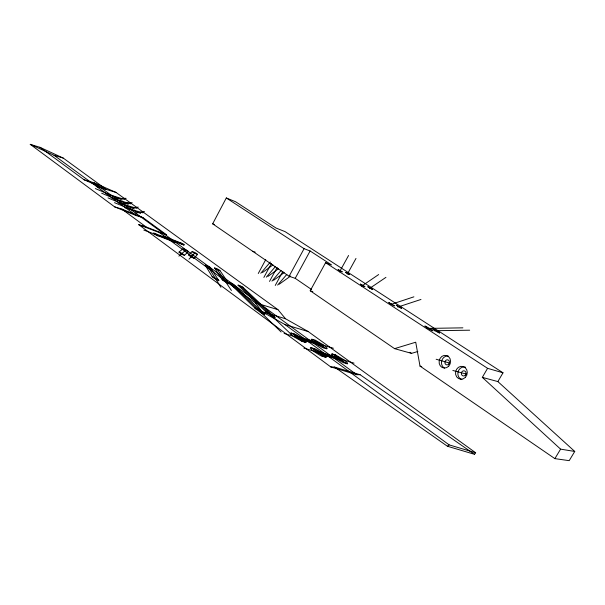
<?xml version="1.0" encoding="UTF-8"?>
<svg xmlns="http://www.w3.org/2000/svg" width="605" height="605" viewBox="0 0 605 605"><rect width="100%" height="100%" fill="white"/><g stroke="black" fill="none" stroke-linecap="round" stroke-linejoin="round"><path stroke-width="0.91" d="M210.631 267.75L208.937 267.251A5.195 0.847 27.8 0 1 207.553 266.601L206.343 265.958A2.518 0.408 27.8 0 1 205.647 265.542L205.178 265.073L206.857 265.61A5.226 0.855 27.8 0 1 208.241 266.26L209.451 266.903A2.511 0.408 27.8 0 1 210.139 267.319L218.813 280.622M265.519 311.273L269.142 313.042L274.587 317.073L242.65 286.989A2.307 0.386 28.2 0 0 242.008 286.649L240.828 286.097A7.752 1.293 28.2 0 0 239.535 285.56L238.574 285.22A3.108 0.514 28.1 0 0 238.241 285.137L238.075 285.121M320.015 345.145L319.432 344.396A5.498 0.991 29.1 0 0 317.345 342.869L315.349 341.817L297.955 336.584L300.534 337.991A5.566 1.021 28.9 0 1 301.918 339.027L302.417 339.95M228.871 283.821L223.026 280.508A6.542 1.104 28 0 1 222.368 279.896A4.681 0.786 28 0 1 222.3 279.812M264.688 314.691L261.156 312.921L255.9 309.057L228.758 282.263A3.418 0.575 28 0 1 229.182 282.384L229.991 282.679A7.857 1.323 28.1 0 1 231.291 283.216L233.636 284.448L264.166 313.957A5.226 0.938 28.4 0 1 264.756 314.698M218.828 280.788L213.02 277.483A5.642 0.96 27.9 0 1 212.257 276.742M255.129 308.119L258.834 309.972L264.166 313.957M311.598 289.538L295.217 278.33L289.092 276.266L212.657 223.827L226.308 197.964L235.579 201.745L276.092 228.077L285.023 231.602L502.997 372.801L497.862 381.581L482.314 377.361L487.577 368.324L502.997 372.801M258.267 273.505L265.761 259.59M263.871 277.438L271.418 263.47M269.527 281.423L277.128 267.38M275.252 285.447L282.898 271.342M289.092 276.266L304.088 248.678L310.115 250.984L331.555 264.929L325.596 262.706L310.214 290.763L394.573 348.646L411.529 353.373L417.851 351.482M295.217 278.33L310.115 250.984M194.152 258.176L191.543 256.142L188.722 254.932L192.186 251.514L194.334 252.323A4.122 0.65 27.7 0 1 195.929 253.177L196.156 253.306A3.312 0.522 27.7 0 1 196.867 253.76L197.555 254.387L194.084 258.327L191.203 257.072L188.669 255.083M339.541 271.879L348.571 255.491M347.308 274.156L355.99 258.433M178.989 252.164L181.485 254.13L184.336 255.393L188.42 251.657L187.868 251.083A3.199 0.507 27.6 0 0 187.24 250.674L186.809 250.41A4.182 0.665 27.6 0 0 185.213 249.555L183.05 248.753M554.876 458.628L560.585 449.137L574.75 451.451L569.192 460.655L554.876 458.628L420.006 366.093L415.726 342.218L394.573 348.646M340.396 360.051L339.76 359.204A5.521 1.006 29.4 0 0 337.484 357.54L317.935 351.263L320.506 352.662A5.695 1.066 29.2 0 1 322.102 353.887L322.548 354.757M474.471 454.302L475.643 452.767L308.217 331.563L285.545 318.767L261.942 311.658L255.34 302.833L159.667 232.713L138.734 224.697L330.708 366.895L356.753 374.699L360.096 374.722L474.471 454.302L447.435 446.256L334.55 367.069L330.708 366.895M260.763 273.263L270.367 262.018M266.321 277.166L275.396 266.586M271.94 281.106L281.083 270.488M277.619 285.091L286.83 274.428M189.002 259.174L194.848 252.973M222.179 279.487L228.032 282.807A6.579 1.112 28 0 1 228.675 283.405M212.181 276.47L218.004 279.782A5.679 0.976 27.9 0 1 218.738 280.493M178.898 256.119L185.72 250.213M447.435 446.256L449.137 444.879L475.643 452.767M262.494 272.53L272.953 264.907M268.007 276.387L278.557 268.741M273.573 280.289L284.214 272.628M279.207 284.221L290.702 276.001M361.767 286.074L378.67 274.541M369.61 288.419L385.945 277.347M274.564 317.065A5.581 0.991 28.5 0 1 275.207 317.791L271.932 316.271L266.427 312.293L238.037 285.174L238.559 285.537A2.329 0.386 28.1 0 0 239.209 285.885L240.397 286.437A7.676 1.27 28.1 0 0 241.682 286.974L242.635 287.307A3.123 0.514 28.1 0 0 242.968 287.398L243.18 287.375M390.58 304.557L413.896 296.828M197.517 254.425L195.355 253.631A4.106 0.643 27.7 0 1 193.759 252.777L193.532 252.64A3.312 0.522 27.7 0 1 192.821 252.187L192.14 251.582M397.825 307.068L420.974 299.46M188.382 251.672L186.234 250.871A4.167 0.658 27.6 0 1 184.638 250.016L184.2 249.752A3.199 0.507 27.6 0 1 183.572 249.336L183.028 248.768L179.004 252.02L181.795 253.177L184.442 255.249M135.611 213.036L144.535 211.629M128.933 208.15L138.318 207.137M122.346 203.34L132.177 202.705M115.85 198.599L126.127 198.327M427.243 328.417L462.893 327.842M433.876 330.731L469.669 330.201M317.746 351.225L318.17 352.08A5.664 1.051 29.2 0 0 319.773 353.312L322.215 354.666L340.101 360.043M315.129 341.757L315.704 342.702A5.717 1.021 29.1 0 0 317.118 343.753L319.667 345.145L302.114 339.866L299.649 338.505A5.536 1.013 29 0 1 298.265 337.461L297.584 336.562L298.772 337.287A14.149 2.624 28.8 0 1 301.177 339.155L302.893 340.993L302.424 341.477A3.441 0.635 28.9 0 1 301.955 341.364L294.401 337.106A14.006 2.564 29 0 1 292.427 335.594C291.965 335.147 289.198 333.128 290.869 332.969A3.403 0.628 28.8 0 1 291.285 333.068L296.246 334.716L302.213 338.324A14.24 2.632 28.9 0 1 304.625 340.191L306.364 342.037L305.918 342.528A3.396 0.628 29 0 1 305.457 342.415L301.948 341.364M420.006 366.093L421.753 366.554M452.842 370.464L466.296 374.079M335.624 356.572L335.246 356.678L335.904 357.404A5.853 1.066 29.4 0 0 337.537 358.644L340.07 360.028M436.16 359.257L449.455 362.985M124.834 207.696L143.007 212.839M118.262 202.879L136.775 208.324M315.462 340.335L312.014 339.299A3.146 0.56 29.1 0 0 311.628 339.208C310.184 339.564 313.042 341.409 313.488 341.923A14.565 2.594 29.2 0 0 315.507 343.451L321.489 347.081L326.45 348.722A3.138 0.56 29.2 0 0 326.882 348.82C328.137 348.291 325.309 346.604 324.832 346.022A14.868 2.677 29.1 0 0 322.828 344.517L315.462 340.335A3.101 0.552 29.1 0 0 315.084 340.252C313.677 340.638 316.551 342.453 316.997 342.982A14.664 2.601 29.2 0 0 319.024 344.502L326.45 348.722M284.108 333.438L333.416 348.261M311.159 347.656L316.165 349.312L322.556 353.244A14.724 2.76 29.1 0 1 324.582 354.84L326.496 356.821L326.178 357.426A3.456 0.643 29.3 0 1 325.626 357.305L320.544 355.627L314.093 351.649A14.444 2.685 29.2 0 1 312.051 350.03L310.229 348.079L310.652 347.542A3.464 0.643 29.1 0 1 311.159 347.656L319.062 352.201A14.633 2.76 29.1 0 1 321.073 353.789L322.964 355.763L322.624 356.36A3.501 0.658 29.2 0 1 322.064 356.239M335.737 355.037L332.228 353.986A3.207 0.582 29.3 0 0 331.767 353.88L331.487 354.462L333.461 356.458A15.027 2.715 29.4 0 0 335.563 358.092L341.984 362.055L346.99 363.718A3.199 0.582 29.5 0 0 347.504 363.824L347.663 363.174L345.614 361.155A15.344 2.806 29.4 0 0 343.534 359.544L335.737 355.037A3.161 0.575 29.4 0 0 335.283 354.931L335.034 355.521L337.03 357.525A15.133 2.723 29.5 0 0 339.133 359.158L346.99 363.718M303.884 348.109L354.038 363.159M334.55 367.069L360.096 374.722M255.34 302.833L277.945 309.647L285.545 318.767M261.942 311.658L285.008 324.575L308.217 331.563M96.641 186.514L116.001 192.413L277.945 309.647M111.781 198.122L130.619 203.862M39.96 147.31L84.065 179.761L106.329 189.463L63.253 158.087L39.96 147.31L30.25 144.345L114.678 206.88L121.786 209.035L143.075 217.664L166.556 234.8L159.667 232.713M114.678 206.88L136.344 215.622L143.075 217.664M138.734 224.697L146.017 226.905L166.556 234.8M30.25 144.345L54.004 155.266L63.253 158.087M84.065 179.761L94.259 182.861L116.001 192.413M105.391 193.441L124.547 199.461M310.214 290.763L312.815 291.61M291.285 333.068L297.743 336.569M305.457 342.415L297.925 338.165A14.059 2.564 29 0 1 295.49 336.267L293.803 334.444L294.332 334.013A3.365 0.613 28.9 0 1 294.741 334.111M325.626 357.305L317.678 352.723A14.535 2.692 29.3 0 1 315.628 351.104L313.776 349.138L314.169 348.593A3.418 0.635 29.2 0 1 314.668 348.707M252.595 251.234L255.219 252.156M157.308 235.791L158.087 235.95L157.981 235.579A4.069 0.643 27.2 0 0 156.839 234.679C155.992 234.241 153.609 232.517 153.511 233.5A4.054 0.643 27.3 0 0 154.661 234.4L174.724 242.272L175.374 242.076A3.804 0.597 27.4 0 0 174.255 241.206L171.623 239.837L171.086 240.079A3.796 0.59 27.4 0 0 172.198 240.949L174.724 242.272M180.759 242.62L180.093 242.809A3.713 0.575 27.5 0 0 181.402 243.8L183.912 245.07L184.396 244.806A3.721 0.575 27.5 0 0 183.088 243.823L163.637 236.154L162.964 236.366A4.008 0.628 27.4 0 0 164.121 237.266C164.87 237.659 167.343 239.436 167.449 238.446A3.978 0.628 27.3 0 0 166.103 237.425L163.683 236.169M212.657 223.827L214.367 224.463M183.746 245.01L143.824 230.074M153.579 233.038L182.241 243.807M114.496 202.66L140.647 213.467M108.03 197.895L134.408 208.929M101.648 193.199L128.252 204.445M95.356 188.571L122.172 200.028M226.308 197.964L304.088 248.678M325.596 262.706L487.577 368.324M409.963 352.307L411.529 353.373M94.259 182.861L356.753 374.699M54.004 155.266L136.344 215.622M285.008 324.575L449.137 444.879M121.786 209.035L146.017 226.905M439.101 332.606L439.585 333.113L437.581 332.153A8.228 0.9 29.5 0 1 432.469 328.833M432.393 328.802L431.925 328.311L433.921 329.264A8.296 0.915 29.5 0 1 439.026 332.576M432.189 330.39L432.583 330.822L430.382 329.755A8.311 0.923 29.5 0 1 425.292 326.428M425.247 326.405L424.869 325.982L427.062 327.04A8.387 0.938 29.5 0 1 432.144 330.368M497.862 381.581L574.75 451.451M228.524 282.331L230.883 283.563A7.774 1.301 28 0 0 232.184 284.1L232.993 284.388A3.433 0.575 28 0 0 233.417 284.516L233.674 284.494M482.314 377.361L560.585 449.137M240.609 286.263L292.23 335.351M231.087 283.39L281.128 332.009M255.628 308.8L255.643 308.815A5.173 0.923 28.4 0 1 255.068 308.089M214.533 268.007L215.07 268.423A2.67 0.431 27.9 0 0 215.872 268.9L216.87 269.422A5.127 0.824 27.9 0 0 218.239 270.064L219.933 270.586L219.358 270.072A2.662 0.431 27.9 0 0 218.564 269.603L217.566 269.081A5.158 0.839 27.9 0 0 216.189 268.431L214.51 267.894L222.194 279.654M219.917 270.511L228.871 283.692M217.218 269.248L231.428 290.483M207.901 266.434L220.908 287.307M205.171 265.149L212.196 276.636M344.321 362.486L342.332 360.285A14.354 2.632 29.3 0 0 337.87 356.995L334.459 354.969A3.812 0.688 29.3 0 0 332.205 353.955M323.834 347.535L322.019 345.5A14.21 2.564 29.1 0 0 318.011 342.536L314.6 340.471A3.963 0.711 29.1 0 0 311.968 339.269M266.094 311.976A5.377 0.945 28.5 0 1 265.474 311.242M322.957 347.678A3.176 0.575 29.2 0 0 323.388 347.777A4.303 0.771 29.1 0 0 323.811 347.52M344.237 362.448A3.842 0.703 29.4 0 1 343.481 362.682M444.478 368.09A6.383 5.695 -76.2 0 1 441.816 360.504A6.383 5.695 -76.2 0 1 448.358 356.073M461.97 379.622A6.474 5.846 -77.7 0 1 458.114 371.757A6.474 5.846 -77.7 0 1 465.434 367.152M360.429 284.138L364.974 286.732L360.451 284.123M401.538 308.338L396.139 305.109L401.531 308.353M394.316 305.843L388.849 302.598L394.316 305.843M349.652 274.617L345.652 272.424L349.652 274.617M342.18 271.857L338.135 269.641L342.18 271.857M372.347 289.379L367.863 286.793L372.347 289.379M448.751 366.123A6.413 5.71 -76.1 0 0 446.543 355.513A6.413 5.71 -76.1 0 0 439.23 363.439A6.413 5.71 -76.1 0 0 448.751 366.123M465.419 377.301A6.496 5.861 -77.6 0 0 463.112 366.501A6.496 5.861 -77.6 0 0 455.656 374.495A6.496 5.861 -77.6 0 0 465.419 377.301M448.751 364.119A2.556 2.276 -76.2 0 0 447.874 359.884A2.556 2.276 -76.2 0 0 444.955 363.038A2.556 2.276 -76.2 0 0 448.751 364.119M465.305 375.198A2.586 2.337 -77.7 0 0 464.398 370.888A2.586 2.337 -77.7 0 0 461.418 374.071A2.586 2.337 -77.7 0 0 465.305 375.198"/></g></svg>
